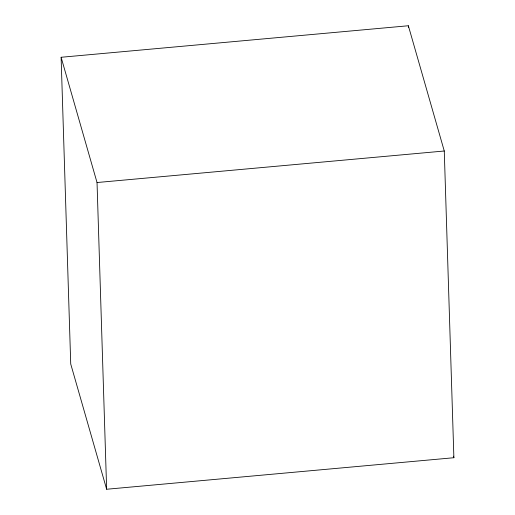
<?xml version="1.0" encoding="UTF-8"?>
<svg xmlns="http://www.w3.org/2000/svg" width="515" height="515" viewBox="0 0 515 515"><rect width="100%" height="100%" fill="white"/><g stroke="black" fill="none" stroke-linecap="round" stroke-linejoin="round"><path stroke-width="0.77" d="M61.111 57.274L408.356 25.75L444.271 151.004L453.889 457.726L106.644 489.25L70.729 363.996L61.111 57.274L97.032 182.529L106.644 489.25M97.032 182.529L444.271 151.004M453.445 456.174L453.889 457.726M408.356 25.75L408.401 27.353"/></g></svg>
